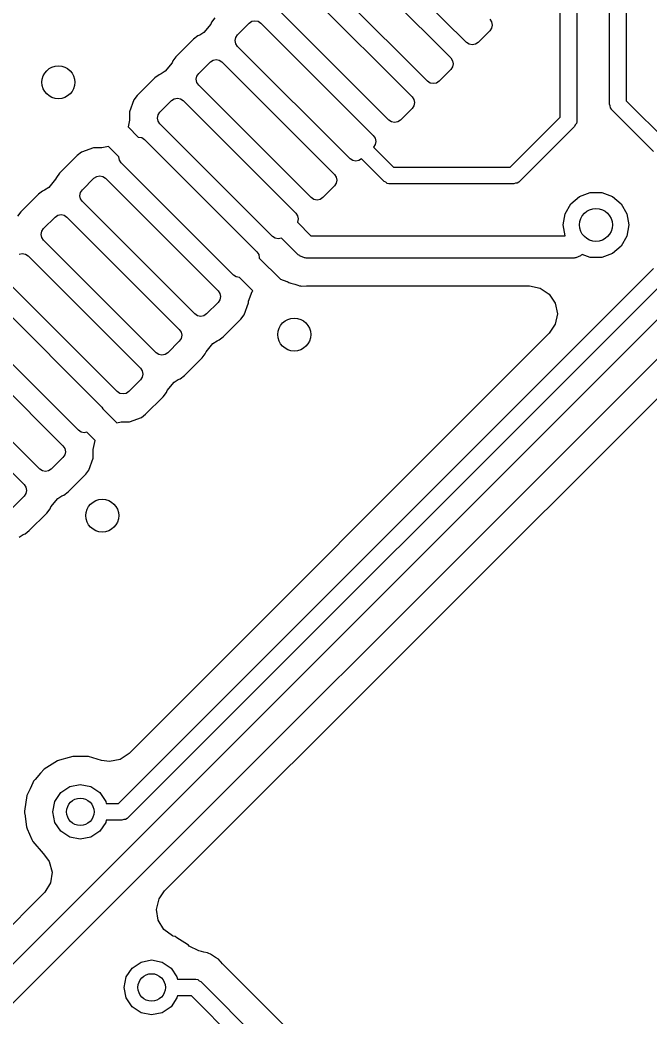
# Model space of a CAD drawing. Extents: x 0.99 to 4.24, y -7.27 to -4.02.
# Drawn here: x 2.7087 to 2.9348, y -5.2272 to -4.8693 of the extents above; entities that cross this region are included whole.
import ezdxf

# ---------------------------------------------------------------- set-up
doc = ezdxf.new("R2010")
doc.units = 0
doc.header["$MEASUREMENT"] = 0
doc.layers.add('BLACK', color=7, linetype='CONTINUOUS')

msp = doc.modelspace()

# ---------------------------------------------------------------- linework, layer by layer
at = {"layer": 'BLACK', "linetype": 'CONTINUOUS'}
for p, q in [((2.92623, -4.67323), (2.92623, -4.89836)), ((2.92023, -4.89961), (2.92023, -4.67447)), ((2.90251, -4.90427), (2.90251, -4.71187)), ((2.90851, -4.71063), (2.90851, -4.90551)), ((2.86884, -4.87743), (2.82848, -4.83706)), ((2.82291, -4.84263), (2.86328, -4.883)), ((2.85492, -4.89135), (2.81456, -4.85098)), ((2.80899, -4.85655), (2.84936, -4.89692)), ((2.841, -4.90527), (2.80064, -4.8649)), ((2.77856, -4.86864), (2.7774, -4.87015)), ((2.79089, -4.87047), (2.79185, -4.86983)), ((2.79185, -4.86983), (2.79298, -4.86961)), ((2.79298, -4.86961), (2.79411, -4.86983)), ((2.79411, -4.86983), (2.79507, -4.87047)), ((2.8772, -4.86908), (2.87784, -4.87004)), ((2.87784, -4.87004), (2.87806, -4.87117)), ((2.77714, -4.87087), (2.77464, -4.87384)), ((2.7774, -4.87015), (2.77714, -4.87086)), ((2.77714, -4.87086), (2.77714, -4.87087)), ((2.78672, -4.87465), (2.79089, -4.87047)), ((2.79507, -4.87047), (2.83544, -4.91084)), ((2.8772, -4.87325), (2.87302, -4.87743)), ((2.87784, -4.8723), (2.8772, -4.87325)), ((2.87806, -4.87117), (2.87784, -4.8723)), ((2.77097, -4.87623), (2.76464, -4.88256)), ((2.77248, -4.87507), (2.77097, -4.87623)), ((2.77319, -4.87481), (2.77248, -4.87507)), ((2.7732, -4.87481), (2.77319, -4.87481)), ((2.77464, -4.87384), (2.7732, -4.87481)), ((2.78585, -4.87673), (2.78608, -4.8756)), ((2.78608, -4.87786), (2.78585, -4.87673)), ((2.78608, -4.8756), (2.78672, -4.87465)), ((2.78672, -4.87882), (2.78608, -4.87786)), ((2.82709, -4.91919), (2.78672, -4.87882)), ((2.8698, -4.87807), (2.86884, -4.87743)), ((2.87093, -4.8783), (2.8698, -4.87807)), ((2.87206, -4.87807), (2.87093, -4.8783)), ((2.87302, -4.87743), (2.87206, -4.87807)), ((2.76348, -4.88407), (2.76322, -4.88478)), ((2.76464, -4.88256), (2.76348, -4.88407)), ((2.77698, -4.88439), (2.77793, -4.88375)), ((2.77793, -4.88375), (2.77906, -4.88353)), ((2.77906, -4.88353), (2.78019, -4.88375)), ((2.78019, -4.88375), (2.78115, -4.88439)), ((2.86328, -4.883), (2.86392, -4.88396)), ((2.86392, -4.88396), (2.86414, -4.88509)), ((2.76072, -4.88776), (2.75928, -4.88873)), ((2.76322, -4.88479), (2.76072, -4.88776)), ((2.76322, -4.88478), (2.76322, -4.88479)), ((2.7728, -4.88857), (2.77698, -4.88439)), ((2.78115, -4.88439), (2.82152, -4.92476)), ((2.86328, -4.88717), (2.8591, -4.89135)), ((2.86392, -4.88622), (2.86328, -4.88717)), ((2.86414, -4.88509), (2.86392, -4.88622)), ((2.75705, -4.89015), (2.75072, -4.89648)), ((2.75856, -4.88899), (2.75705, -4.89015)), ((2.75927, -4.88873), (2.75856, -4.88899)), ((2.75928, -4.88873), (2.75927, -4.88873)), ((2.77193, -4.89065), (2.77216, -4.88952)), ((2.77216, -4.89178), (2.77193, -4.89065)), ((2.77216, -4.88952), (2.7728, -4.88857)), ((2.85588, -4.89199), (2.85492, -4.89135)), ((2.8591, -4.89135), (2.85814, -4.89199)), ((2.7728, -4.89274), (2.77216, -4.89178)), ((2.81317, -4.93311), (2.7728, -4.89274)), ((2.85701, -4.89221), (2.85588, -4.89199)), ((2.85814, -4.89199), (2.85701, -4.89221)), ((2.74956, -4.89799), (2.748, -4.90229)), ((2.75072, -4.89648), (2.74956, -4.89799)), ((2.75888, -4.90249), (2.76306, -4.89831)), ((2.76306, -4.89831), (2.76401, -4.89767)), ((2.76401, -4.89767), (2.76514, -4.89744)), ((2.76514, -4.89744), (2.76627, -4.89767)), ((2.76627, -4.89767), (2.76723, -4.89831)), ((2.76723, -4.89831), (2.8076, -4.93868)), ((2.84936, -4.89692), (2.85, -4.89788)), ((2.85, -4.89788), (2.85022, -4.89901)), ((2.92623, -4.89836), (2.9411, -4.91323)), ((2.84936, -4.90109), (2.84518, -4.90527)), ((2.85, -4.90014), (2.84936, -4.90109)), ((2.85022, -4.89901), (2.85, -4.90014)), ((2.92045, -4.90022), (2.92023, -4.89961)), ((2.92051, -4.90087), (2.92045, -4.90022)), ((2.92089, -4.90141), (2.92051, -4.90087)), ((2.92093, -4.90153), (2.92089, -4.90141)), ((2.921, -4.90158), (2.92093, -4.90153)), ((2.92111, -4.90173), (2.921, -4.90158)), ((2.93598, -4.9166), (2.92111, -4.90173)), ((2.748, -4.9053), (2.74751, -4.90776)), ((2.748, -4.90229), (2.748, -4.9053)), ((2.75802, -4.90457), (2.75824, -4.90344)), ((2.75824, -4.9057), (2.75802, -4.90457)), ((2.75824, -4.90344), (2.75888, -4.90249)), ((2.75888, -4.90666), (2.75824, -4.9057)), ((2.84196, -4.90591), (2.841, -4.90527)), ((2.84518, -4.90527), (2.84422, -4.90591)), ((2.88458, -4.9222), (2.90251, -4.90427)), ((2.9085, -4.90577), (2.90844, -4.90589)), ((2.90851, -4.90551), (2.90848, -4.9057)), ((2.90848, -4.9057), (2.9085, -4.90577)), ((2.74751, -4.90776), (2.75113, -4.91138)), ((2.79925, -4.94703), (2.75888, -4.90666)), ((2.84309, -4.90613), (2.84196, -4.90591)), ((2.84422, -4.90591), (2.84309, -4.90613)), ((2.90763, -4.90763), (2.88795, -4.92732)), ((2.90791, -4.90704), (2.90763, -4.90763)), ((2.90833, -4.90654), (2.90791, -4.90704)), ((2.90844, -4.90589), (2.90833, -4.90654)), ((2.75113, -4.91138), (2.75122, -4.91136)), ((2.75122, -4.91136), (2.75235, -4.91159)), ((2.75235, -4.91159), (2.75331, -4.91223)), ((2.75331, -4.91223), (2.79368, -4.9526)), ((2.83544, -4.91084), (2.83608, -4.9118)), ((2.83608, -4.9118), (2.8363, -4.91293)), ((2.8363, -4.91293), (2.83608, -4.91406)), ((2.73502, -4.91526), (2.73072, -4.91683)), ((2.73804, -4.91526), (2.73502, -4.91526)), ((2.7404, -4.91479), (2.73804, -4.91526)), ((2.7441, -4.91849), (2.7404, -4.91479)), ((2.83608, -4.91406), (2.83546, -4.91497)), ((2.83546, -4.91497), (2.84269, -4.9222)), ((2.72921, -4.91799), (2.72288, -4.92431)), ((2.73072, -4.91683), (2.72921, -4.91799)), ((2.74432, -4.91962), (2.7441, -4.91849)), ((2.7441, -4.91849), (2.7441, -4.91849)), ((2.74496, -4.92058), (2.74432, -4.91962)), ((2.82804, -4.91983), (2.82709, -4.91919)), ((2.82917, -4.92005), (2.82804, -4.91983)), ((2.8303, -4.91983), (2.82917, -4.92005)), ((2.83122, -4.91922), (2.8303, -4.91983)), ((2.83932, -4.92732), (2.83122, -4.91922)), ((2.78533, -4.96095), (2.74496, -4.92058)), ((2.84269, -4.9222), (2.88458, -4.9222)), ((2.72146, -4.92654), (2.71896, -4.92952)), ((2.72172, -4.92583), (2.72146, -4.92654)), ((2.72146, -4.92654), (2.72146, -4.92654)), ((2.72288, -4.92431), (2.72172, -4.92583)), ((2.73104, -4.93032), (2.73522, -4.92615)), ((2.73522, -4.92615), (2.73618, -4.92551)), ((2.73618, -4.92551), (2.73731, -4.92528)), ((2.73731, -4.92528), (2.73844, -4.92551)), ((2.73844, -4.92551), (2.73939, -4.92615)), ((2.73939, -4.92615), (2.77976, -4.96651)), ((2.82152, -4.92476), (2.82216, -4.92571)), ((2.82216, -4.92571), (2.82238, -4.92684)), ((2.82238, -4.92684), (2.82216, -4.92797)), ((2.7168, -4.93075), (2.71529, -4.93191)), ((2.71752, -4.93049), (2.7168, -4.93075)), ((2.71896, -4.92952), (2.71752, -4.93049)), ((2.71752, -4.93049), (2.71752, -4.93049)), ((2.7304, -4.93128), (2.73104, -4.93032)), ((2.82152, -4.92893), (2.81734, -4.93311)), ((2.82216, -4.92797), (2.82152, -4.92893)), ((2.83992, -4.92759), (2.83932, -4.92732)), ((2.84042, -4.92802), (2.83992, -4.92759)), ((2.84106, -4.92813), (2.84042, -4.92802)), ((2.84118, -4.92819), (2.84106, -4.92813)), ((2.84126, -4.92816), (2.84118, -4.92819)), ((2.84144, -4.9282), (2.84126, -4.92816)), ((2.88583, -4.9282), (2.84144, -4.9282)), ((2.88644, -4.92797), (2.88583, -4.9282)), ((2.88709, -4.92792), (2.88644, -4.92797)), ((2.88763, -4.92754), (2.88709, -4.92792)), ((2.88776, -4.92749), (2.88763, -4.92754)), ((2.8878, -4.92743), (2.88776, -4.92749)), ((2.88795, -4.92732), (2.8878, -4.92743)), ((2.71529, -4.93191), (2.70896, -4.93823)), ((2.73018, -4.93241), (2.7304, -4.93128)), ((2.7304, -4.93354), (2.73018, -4.93241)), ((2.73104, -4.9345), (2.7304, -4.93354)), ((2.81412, -4.93375), (2.81317, -4.93311)), ((2.81525, -4.93397), (2.81412, -4.93375)), ((2.81638, -4.93375), (2.81525, -4.93397)), ((2.81734, -4.93311), (2.81638, -4.93375)), ((2.90631, -4.93532), (2.90945, -4.93268)), ((2.90945, -4.93268), (2.9133, -4.93128)), ((2.9133, -4.93128), (2.91741, -4.93128)), ((2.91741, -4.93128), (2.92126, -4.93268)), ((2.92126, -4.93268), (2.9244, -4.93532)), ((2.77141, -4.97487), (2.73104, -4.9345)), ((2.90426, -4.93887), (2.90631, -4.93532)), ((2.9244, -4.93532), (2.92645, -4.93887)), ((2.70896, -4.93823), (2.7078, -4.93975)), ((2.71712, -4.94424), (2.7213, -4.94007)), ((2.7213, -4.94007), (2.72226, -4.93943)), ((2.72226, -4.93943), (2.72339, -4.9392)), ((2.72339, -4.9392), (2.72452, -4.93943)), ((2.72452, -4.93943), (2.72547, -4.94007)), ((2.72547, -4.94007), (2.76584, -4.98043)), ((2.8076, -4.93868), (2.80824, -4.93963)), ((2.80824, -4.93963), (2.80846, -4.94076)), ((2.80846, -4.94076), (2.80824, -4.94189)), ((2.90354, -4.94291), (2.90426, -4.93887)), ((2.92645, -4.93887), (2.92717, -4.94291)), ((2.71626, -4.94633), (2.71648, -4.9452)), ((2.71648, -4.9452), (2.71712, -4.94424)), ((2.80824, -4.94189), (2.80819, -4.94196)), ((2.80819, -4.94196), (2.81301, -4.94679)), ((2.90423, -4.94679), (2.90354, -4.94291)), ((2.92717, -4.94291), (2.92645, -4.94695)), ((2.71648, -4.94746), (2.71626, -4.94633)), ((2.71712, -4.94842), (2.71648, -4.94746)), ((2.75749, -4.98879), (2.71712, -4.94842)), ((2.8002, -4.94767), (2.79925, -4.94703)), ((2.80133, -4.94789), (2.8002, -4.94767)), ((2.80246, -4.94767), (2.80133, -4.94789)), ((2.80253, -4.94762), (2.80246, -4.94767)), ((2.80853, -4.95362), (2.80253, -4.94762)), ((2.81301, -4.94679), (2.90423, -4.94679)), ((2.92645, -4.94695), (2.9244, -4.95051)), ((2.69872, -5.21547), (2.96528, -4.94891)), ((2.9244, -4.95051), (2.92126, -4.95314)), ((2.97249, -4.95584), (2.70432, -5.22401)), ((2.70834, -4.95335), (2.70947, -4.95312)), ((2.70947, -4.95312), (2.7106, -4.95335)), ((2.7106, -4.95335), (2.71155, -4.95399)), ((2.71155, -4.95399), (2.75192, -4.99435)), ((2.79368, -4.9526), (2.79432, -4.95355)), ((2.79432, -4.95355), (2.79454, -4.95468)), ((2.79454, -4.95468), (2.79453, -4.95478)), ((2.79453, -4.95478), (2.80213, -4.96238)), ((2.80882, -4.95376), (2.80853, -4.95362)), ((2.80901, -4.95402), (2.80882, -4.95376)), ((2.8099, -4.95431), (2.80901, -4.95402)), ((2.81073, -4.95474), (2.8099, -4.95431)), ((2.81105, -4.95469), (2.81073, -4.95474)), ((2.81136, -4.95479), (2.81105, -4.95469)), ((2.90748, -4.95479), (2.81136, -4.95479)), ((2.90779, -4.95469), (2.90748, -4.95479)), ((2.90811, -4.95474), (2.90779, -4.95469)), ((2.90894, -4.95431), (2.90811, -4.95474)), ((2.90983, -4.95402), (2.90894, -4.95431)), ((2.91002, -4.95376), (2.90983, -4.95402)), ((2.91031, -4.95362), (2.91002, -4.95376)), ((2.91043, -4.9535), (2.91031, -4.95362)), ((2.9133, -4.95454), (2.91043, -4.9535)), ((2.91741, -4.95454), (2.9133, -4.95454)), ((2.92126, -4.95314), (2.91741, -4.95454)), ((2.74402, -5.15054), (2.93598, -4.95859)), ((2.74357, -5.00271), (2.7032, -4.96234)), ((2.9411, -4.96196), (2.74739, -5.15566)), ((2.78628, -4.96159), (2.78533, -4.96095)), ((2.78741, -4.96181), (2.78628, -4.96159)), ((2.78742, -4.96181), (2.78741, -4.96181)), ((2.7922, -4.9666), (2.78742, -4.96181)), ((2.80213, -4.96238), (2.80446, -4.9632)), ((2.77976, -4.96651), (2.7804, -4.96747)), ((2.79198, -4.96683), (2.7922, -4.9666)), ((2.80446, -4.9632), (2.80451, -4.96324)), ((2.80451, -4.96324), (2.80483, -4.96335)), ((2.80483, -4.96335), (2.8051, -4.96355)), ((2.8051, -4.96355), (2.80588, -4.96378)), ((2.80588, -4.96378), (2.80588, -4.96378)), ((2.80588, -4.96378), (2.8068, -4.96406)), ((2.8068, -4.96406), (2.80725, -4.9642)), ((2.80725, -4.9642), (2.80832, -4.96458)), ((2.80832, -4.96458), (2.80832, -4.96458)), ((2.80832, -4.96458), (2.80891, -4.96479)), ((2.80891, -4.96479), (2.80912, -4.96481)), ((2.80912, -4.96481), (2.8093, -4.96481)), ((2.8093, -4.96481), (2.80958, -4.96489)), ((2.80958, -4.96489), (2.81146, -4.96481)), ((2.81146, -4.96481), (2.81185, -4.96481)), ((2.81185, -4.96481), (2.89154, -4.96481)), ((2.89154, -4.96481), (2.89536, -4.96557)), ((2.89536, -4.96557), (2.89859, -4.96772)), ((2.69763, -4.96791), (2.738, -5.00827)), ((2.7804, -4.96973), (2.77976, -4.97069)), ((2.7804, -4.96747), (2.78062, -4.9686)), ((2.78062, -4.9686), (2.7804, -4.96973)), ((2.79064, -4.97026), (2.79198, -4.96683)), ((2.89859, -4.96772), (2.90075, -4.97096)), ((2.77976, -4.97069), (2.77558, -4.97487)), ((2.78908, -4.97519), (2.79064, -4.97089)), ((2.79064, -4.97089), (2.79064, -4.97026)), ((2.90075, -4.97096), (2.9015, -4.97477)), ((2.72965, -5.01662), (2.68928, -4.97626)), ((2.77237, -4.97551), (2.77141, -4.97487)), ((2.7735, -4.97573), (2.77237, -4.97551)), ((2.77463, -4.97551), (2.7735, -4.97573)), ((2.77558, -4.97487), (2.77463, -4.97551)), ((2.78159, -4.98303), (2.78792, -4.9767)), ((2.78792, -4.9767), (2.78908, -4.97519)), ((2.9015, -4.97477), (2.90075, -4.97858)), ((2.76057, -5.18193), (2.96451, -4.97799)), ((2.76584, -4.98043), (2.76648, -4.98139)), ((2.90075, -4.97858), (2.89859, -4.98181)), ((2.68372, -4.98183), (2.72408, -5.02219)), ((2.89859, -4.98181), (2.74781, -5.13258)), ((2.76648, -4.98365), (2.76584, -4.98461)), ((2.76648, -4.98139), (2.7667, -4.98252)), ((2.7667, -4.98252), (2.76648, -4.98365)), ((2.77792, -4.98541), (2.77936, -4.98445)), ((2.77936, -4.98445), (2.77937, -4.98445)), ((2.77937, -4.98445), (2.78008, -4.98419)), ((2.78008, -4.98419), (2.78159, -4.98303)), ((2.76584, -4.98461), (2.76166, -4.98879)), ((2.77542, -4.98839), (2.77792, -4.98541)), ((2.71573, -5.03054), (2.67536, -4.99018)), ((2.75845, -4.98943), (2.75749, -4.98879)), ((2.75958, -4.98965), (2.75845, -4.98943)), ((2.76071, -4.98943), (2.75958, -4.98965)), ((2.76166, -4.98879), (2.76071, -4.98943)), ((2.76767, -4.99695), (2.774, -4.99062)), ((2.774, -4.99062), (2.77516, -4.98911)), ((2.77516, -4.98911), (2.77542, -4.98839)), ((2.77542, -4.98839), (2.77542, -4.98839)), ((2.75192, -4.99435), (2.75256, -4.99531)), ((2.6698, -4.99575), (2.71016, -5.03611)), ((2.75192, -4.99853), (2.74774, -5.00271)), ((2.75256, -4.99757), (2.75192, -4.99853)), ((2.75256, -4.99531), (2.75279, -4.99644)), ((2.75279, -4.99644), (2.75256, -4.99757)), ((2.764, -4.99933), (2.76544, -4.99837)), ((2.76544, -4.99837), (2.76545, -4.99837)), ((2.76545, -4.99837), (2.76616, -4.99811)), ((2.76616, -4.99811), (2.76767, -4.99695)), ((2.76124, -5.00303), (2.7615, -5.00231)), ((2.7615, -5.00231), (2.764, -4.99933)), ((2.7615, -5.00231), (2.7615, -5.00231)), ((2.74453, -5.00335), (2.74357, -5.00271)), ((2.74566, -5.00357), (2.74453, -5.00335)), ((2.74679, -5.00335), (2.74566, -5.00357)), ((2.74774, -5.00271), (2.74679, -5.00335)), ((2.75375, -5.01087), (2.76008, -5.00454)), ((2.76008, -5.00454), (2.76124, -5.00303)), ((2.738, -5.00827), (2.73844, -5.00892)), ((2.73844, -5.00892), (2.7434, -5.01389)), ((2.74794, -5.01359), (2.75224, -5.01203)), ((2.75224, -5.01203), (2.75375, -5.01087)), ((2.73061, -5.01726), (2.72965, -5.01662)), ((2.7434, -5.01389), (2.74493, -5.01359)), ((2.74493, -5.01359), (2.74794, -5.01359)), ((2.73174, -5.01749), (2.73061, -5.01726)), ((2.73267, -5.0173), (2.73174, -5.01749)), ((2.73562, -5.02025), (2.73267, -5.0173)), ((2.73497, -5.02355), (2.73562, -5.02025)), ((2.72408, -5.02219), (2.72472, -5.02315)), ((2.72472, -5.02315), (2.72495, -5.02428)), ((2.73497, -5.02657), (2.73497, -5.02355)), ((2.72408, -5.02637), (2.71991, -5.03054)), ((2.72472, -5.02541), (2.72408, -5.02637)), ((2.72495, -5.02428), (2.72472, -5.02541)), ((2.7334, -5.03087), (2.73497, -5.02657)), ((2.71669, -5.03118), (2.71573, -5.03054)), ((2.71991, -5.03054), (2.71895, -5.03118)), ((2.73224, -5.03238), (2.7334, -5.03087)), ((2.71782, -5.03141), (2.71669, -5.03118)), ((2.71895, -5.03118), (2.71782, -5.03141)), ((2.72592, -5.0387), (2.73224, -5.03238)), ((2.71016, -5.03611), (2.7108, -5.03707)), ((2.7108, -5.03707), (2.71103, -5.0382)), ((2.71103, -5.0382), (2.7108, -5.03933)), ((2.71016, -5.04029), (2.70599, -5.04446)), ((2.7108, -5.03933), (2.71016, -5.04029)), ((2.71974, -5.04407), (2.72224, -5.04109)), ((2.72224, -5.04109), (2.72369, -5.04013)), ((2.72369, -5.04012), (2.7244, -5.03986)), ((2.72369, -5.04013), (2.72369, -5.04012)), ((2.7244, -5.03986), (2.72592, -5.0387)), ((2.71832, -5.0463), (2.71948, -5.04479)), ((2.71948, -5.04479), (2.71974, -5.04407)), ((2.71974, -5.04407), (2.71974, -5.04407)), ((2.712, -5.05262), (2.71832, -5.0463)), ((2.70832, -5.05501), (2.70977, -5.05405)), ((2.70977, -5.05404), (2.71048, -5.05378)), ((2.70977, -5.05405), (2.70977, -5.05404)), ((2.71048, -5.05378), (2.712, -5.05262)), ((2.72637, -5.13401), (2.7228, -5.13503)), ((2.72759, -5.13366), (2.72637, -5.13401)), ((2.7283, -5.13367), (2.72759, -5.13366)), ((2.72981, -5.13368), (2.7283, -5.13367)), ((2.73328, -5.1337), (2.72981, -5.13368)), ((2.73792, -5.13508), (2.73328, -5.1337)), ((2.74458, -5.13474), (2.74077, -5.1355)), ((2.74781, -5.13258), (2.74458, -5.13474)), ((2.71731, -5.13826), (2.71608, -5.13966)), ((2.72212, -5.13523), (2.71731, -5.13826)), ((2.7228, -5.13503), (2.72212, -5.13523)), ((2.7228, -5.13503), (2.7228, -5.13503)), ((2.74077, -5.1355), (2.73792, -5.13508)), ((2.71412, -5.14187), (2.71354, -5.14253)), ((2.71608, -5.13966), (2.71412, -5.14187)), ((2.71227, -5.14523), (2.71113, -5.14768)), ((2.71324, -5.14317), (2.71227, -5.14523)), ((2.71354, -5.14253), (2.71324, -5.14317)), ((2.71324, -5.14317), (2.71324, -5.14317)), ((2.72336, -5.14658), (2.72655, -5.14445)), ((2.72655, -5.14445), (2.73031, -5.1437)), ((2.73031, -5.1437), (2.73408, -5.14445)), ((2.73408, -5.14445), (2.73727, -5.14658)), ((2.71113, -5.14768), (2.71025, -5.1533)), ((2.72122, -5.14978), (2.72336, -5.14658)), ((2.73727, -5.14658), (2.73941, -5.14978)), ((2.72047, -5.15354), (2.72122, -5.14978)), ((2.73941, -5.14978), (2.73956, -5.15054)), ((2.73956, -5.15054), (2.74402, -5.15054)), ((2.71025, -5.1533), (2.71034, -5.154)), ((2.71034, -5.154), (2.71034, -5.154)), ((2.71034, -5.154), (2.71037, -5.15424)), ((2.71037, -5.15424), (2.71099, -5.15894)), ((2.72122, -5.15731), (2.72047, -5.15354)), ((2.74588, -5.15632), (2.74527, -5.15654)), ((2.74654, -5.15626), (2.74588, -5.15632)), ((2.74707, -5.15589), (2.74654, -5.15626)), ((2.7472, -5.15584), (2.74707, -5.15589)), ((2.74724, -5.15577), (2.7472, -5.15584)), ((2.74739, -5.15566), (2.74724, -5.15577)), ((2.71099, -5.15894), (2.71127, -5.15959)), ((2.71127, -5.15959), (2.71127, -5.15959)), ((2.71127, -5.15959), (2.71297, -5.16345)), ((2.72336, -5.1605), (2.72122, -5.15731)), ((2.73941, -5.15731), (2.73727, -5.1605)), ((2.73956, -5.15654), (2.73941, -5.15731)), ((2.74527, -5.15654), (2.73956, -5.15654)), ((2.71297, -5.16345), (2.71328, -5.16415)), ((2.72655, -5.16264), (2.72336, -5.1605)), ((2.73031, -5.16339), (2.72655, -5.16264)), ((2.73408, -5.16264), (2.73031, -5.16339)), ((2.73727, -5.1605), (2.73408, -5.16264)), ((2.71328, -5.16415), (2.71694, -5.1685)), ((2.71694, -5.1685), (2.71709, -5.1686)), ((2.71709, -5.1686), (2.71919, -5.1714)), ((2.71919, -5.1714), (2.72016, -5.17516)), ((2.72016, -5.17516), (2.71962, -5.17901)), ((2.71962, -5.17901), (2.71764, -5.18236)), ((2.71726, -5.18276), (2.69748, -5.20254)), ((2.71764, -5.18236), (2.71726, -5.18276)), ((2.75766, -5.18858), (2.75857, -5.1848)), ((2.75857, -5.1848), (2.76057, -5.18193)), ((2.75826, -5.19242), (2.75766, -5.18858)), ((2.76029, -5.19573), (2.75826, -5.19242)), ((2.76343, -5.19802), (2.76029, -5.19573)), ((2.76364, -5.19812), (2.76343, -5.19802)), ((2.76432, -5.19832), (2.76364, -5.19812)), ((2.76492, -5.19871), (2.76432, -5.19832)), ((2.76782, -5.20059), (2.76492, -5.19871)), ((2.7691, -5.20141), (2.76782, -5.20059)), ((2.76938, -5.20174), (2.7691, -5.20141)), ((2.77279, -5.20342), (2.76938, -5.20174)), ((2.77382, -5.2037), (2.77279, -5.20342)), ((2.77467, -5.20389), (2.77382, -5.2037)), ((2.77595, -5.20411), (2.77467, -5.20389)), ((2.77645, -5.2044), (2.77595, -5.20411)), ((2.77701, -5.20455), (2.77645, -5.2044)), ((2.77772, -5.20505), (2.77701, -5.20455)), ((2.77807, -5.2053), (2.77772, -5.20505)), ((2.77772, -5.20505), (2.77772, -5.20505)), ((2.7788, -5.20576), (2.77807, -5.2053)), ((2.77992, -5.20641), (2.7788, -5.20576)), ((2.78055, -5.20716), (2.77992, -5.20641)), ((2.74681, -5.21277), (2.74895, -5.20958)), ((2.74895, -5.20958), (2.75214, -5.20744)), ((2.75214, -5.20744), (2.75591, -5.20669)), ((2.75591, -5.20669), (2.75967, -5.20744)), ((2.75967, -5.20744), (2.76287, -5.20958)), ((2.76287, -5.20958), (2.765, -5.21277)), ((2.78075, -5.2074), (2.78055, -5.20716)), ((2.78134, -5.20804), (2.78075, -5.2074)), ((2.9081, -5.3348), (2.78134, -5.20804)), ((2.74606, -5.21654), (2.74681, -5.21277)), ((2.765, -5.21277), (2.76515, -5.21354)), ((2.76515, -5.21354), (2.77142, -5.21354)), ((2.77142, -5.21354), (2.77161, -5.21357)), ((2.77161, -5.21357), (2.77169, -5.21355)), ((2.77169, -5.21355), (2.7718, -5.2136)), ((2.74681, -5.2203), (2.74606, -5.21654)), ((2.7718, -5.2136), (2.77245, -5.21372)), ((2.77245, -5.21372), (2.77295, -5.21414)), ((2.77295, -5.21414), (2.77354, -5.21441)), ((2.77354, -5.21441), (2.90173, -5.3426)), ((2.74895, -5.2235), (2.74681, -5.2203)), ((2.765, -5.2203), (2.76287, -5.2235)), ((2.76515, -5.21954), (2.765, -5.2203)), ((2.77018, -5.21954), (2.76515, -5.21954)), ((2.89661, -5.34596), (2.77018, -5.21954)), ((2.75214, -5.22563), (2.74895, -5.2235)), ((2.76287, -5.2235), (2.75967, -5.22563)), ((2.75591, -5.22638), (2.75214, -5.22563)), ((2.75967, -5.22563), (2.75591, -5.22638))]:
    msp.add_line(p, q, dxfattribs=at)
at = {"layer": 'BLACK'}
for centre, radius in [((2.72244, -4.89173), 0.00591), ((2.91535, -4.94291), 0.00591), ((2.80709, -4.98228), 0.00591), ((2.73819, -5.04724), 0.00591), ((2.73031, -5.15354), 0.00492), ((2.75591, -5.21654), 0.00492)]:
    msp.add_circle(centre, radius, dxfattribs=at)

doc.saveas('drawing.dxf')
